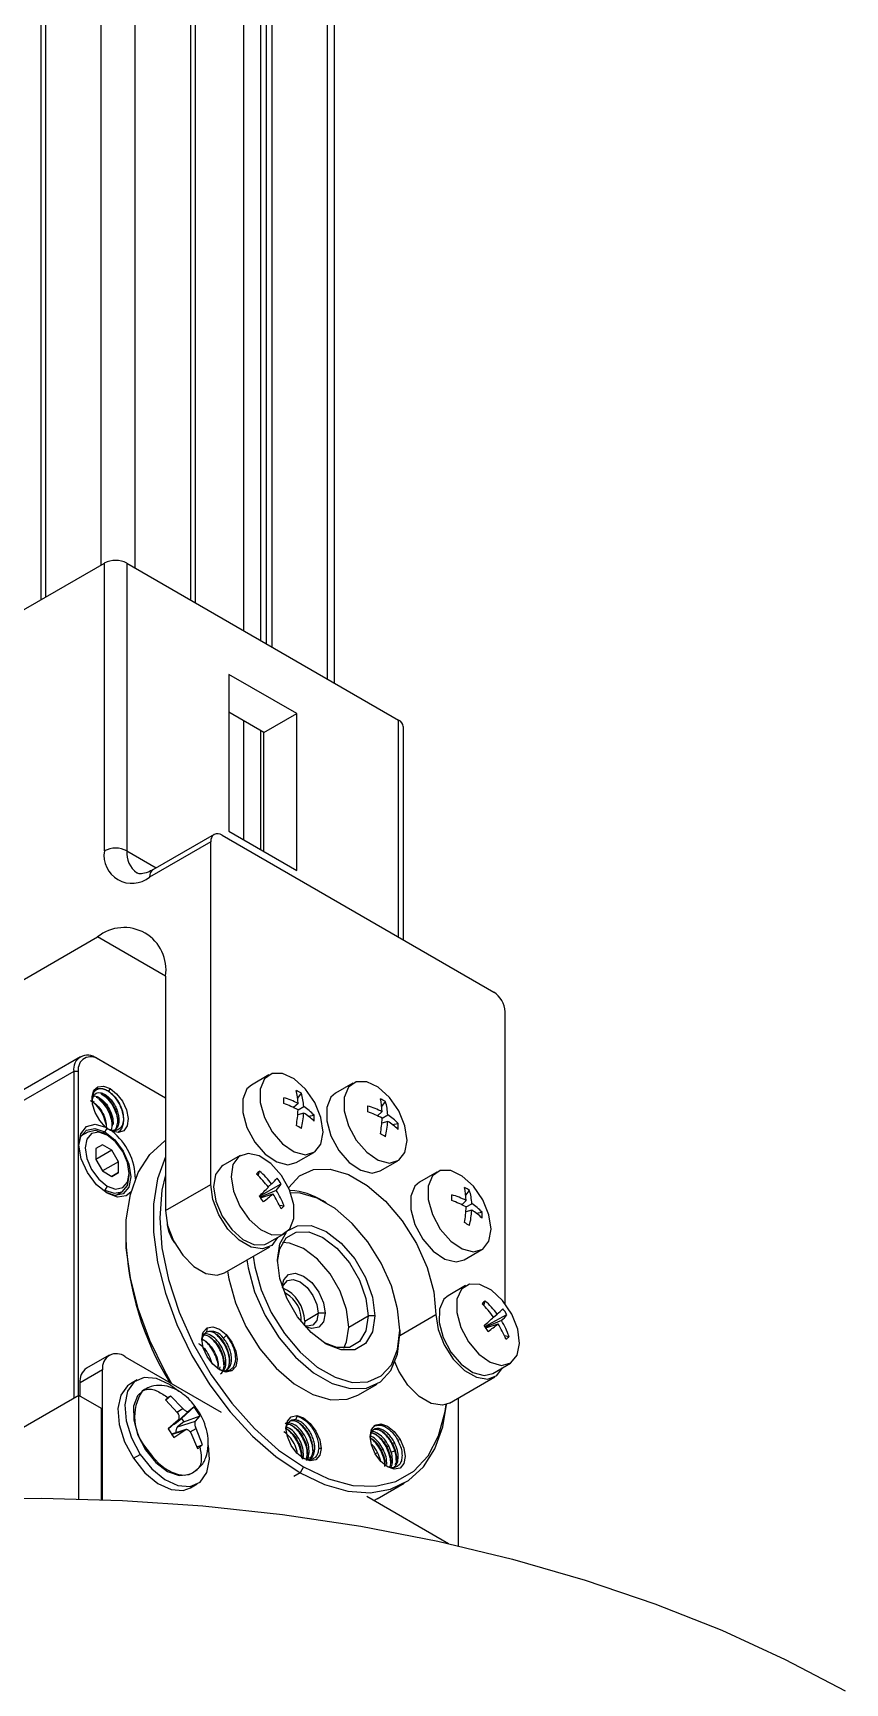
# Model space of a CAD drawing. Header units: millimetres. Extents: x 1258 to 2922, y -135 to 1239.
# Drawn here: x 1776.5 to 1801.8, y 759.9 to 811.4 of the extents above; entities that cross this region are included whole.
import ezdxf

# ---------------------------------------------------------------- set-up
doc = ezdxf.new("R2010")
doc.units = ezdxf.units.MM
doc.header["$LTSCALE"] = 6

msp = doc.modelspace()

# ---------------------------------------------------------------- linework, layer by layer
at = {"color": 8, "linetype": 'Continuous', "lineweight": 25}
for p, q in [((1778.583, 854.723), (1778.583, 794.747)), ((1779.643, 854.886), (1779.643, 794.666)), ((1785.654, 851.416), (1785.654, 791.196)), ((1787.881, 783.132), (1787.881, 789.91)), ((1779.396, 785.827), (1780.31, 785.299)), ((1780.598, 781.915), (1778.477, 783.14)), ((1778.706, 777.057), (1778.651, 777.025)), ((1778.706, 775.24), (1778.661, 775.214)), ((1784.381, 772.005), (1784.338, 771.981)), ((1787.916, 770.699), (1789.048, 771.352)), ((1779.943, 769.01), (1779.872, 768.961)), ((1780.685, 767.776), (1780.996, 768.058)), ((1780.955, 768.31), (1781.145, 768.425)), ((1780.791, 767.614), (1781.201, 767.747)), ((1781.369, 767.688), (1781.555, 767.8)), ((1784.805, 766.412), (1784.611, 766.3))]:
    msp.add_line(p, q, dxfattribs=at)
at = {"color": 7, "linetype": 'Continuous', "lineweight": 25}
for p, q in [((1776.85, 853.722), (1776.85, 793.747)), ((1781.376, 853.886), (1781.376, 793.666)), ((1781.521, 853.802), (1781.521, 793.582)), ((1776.705, 853.185), (1776.705, 793.664)), ((1783.037, 852.926), (1783.037, 792.706)), ((1783.568, 852.62), (1783.568, 792.4)), ((1783.745, 852.518), (1783.745, 792.298)), ((1783.921, 852.416), (1783.921, 792.196)), ((1785.873, 791.069), (1785.873, 851.289)), ((1775.2, 792.795), (1778.689, 794.809)), ((1778.689, 785.827), (1778.689, 794.809)), ((1779.396, 794.809), (1779.396, 785.827)), ((1779.396, 794.809), (1787.881, 789.91)), ((1782.578, 791.339), (1782.578, 786.439)), ((1784.699, 790.114), (1782.578, 791.339)), ((1783.674, 789.522), (1782.578, 790.155)), ((1783.037, 789.89), (1783.037, 786.174)), ((1783.674, 789.522), (1784.699, 790.114)), ((1784.699, 785.215), (1784.699, 790.114)), ((1788.028, 783.048), (1788.028, 789.706)), ((1783.568, 789.583), (1783.568, 785.868)), ((1783.674, 785.807), (1783.674, 789.522)), ((1782.012, 786.112), (1780.103, 785.01)), ((1782.116, 786.341), (1780.207, 785.239)), ((1782.012, 775.414), (1782.012, 786.112)), ((1782.366, 786.316), (1790.851, 781.418)), ((1782.578, 786.439), (1784.699, 785.215)), ((1763.345, 774.404), (1778.477, 783.14)), ((1780.598, 781.915), (1780.598, 774.597)), ((1791.205, 771.7), (1791.205, 780.806)), ((1777.941, 779.403), (1761.466, 769.892)), ((1778.512, 779.313), (1778.441, 779.354)), ((1780.598, 778.109), (1778.441, 779.354)), ((1777.734, 778.945), (1761.259, 769.434)), ((1777.734, 778.945), (1777.734, 768.738)), ((1777.876, 778.945), (1777.734, 778.945)), ((1777.876, 778.945), (1777.876, 768.82)), ((1780.598, 778.109), (1778.512, 779.313)), ((1783.829, 778.834), (1783.283, 778.519)), ((1778.866, 778.415), (1778.814, 778.326)), ((1786.454, 778.574), (1785.908, 778.26)), ((1778.374, 778.008), (1778.339, 777.988)), ((1778.342, 778.164), (1778.349, 778.276)), ((1778.551, 778.11), (1778.515, 778.09)), ((1784.74, 777.946), (1784.6, 777.813)), ((1784.728, 778.111), (1784.844, 778.261)), ((1784.74, 777.744), (1784.915, 777.845)), ((1787.353, 777.852), (1787.469, 778.001)), ((1784.915, 777.642), (1784.73, 777.588)), ((1785.052, 777.549), (1785.24, 777.576)), ((1787.365, 777.687), (1787.225, 777.554)), ((1787.54, 777.382), (1787.355, 777.328)), ((1787.365, 777.484), (1787.54, 777.585)), ((1787.677, 777.29), (1787.865, 777.316)), ((1778.169, 777.049), (1777.965, 776.931)), ((1778.772, 777.171), (1778.706, 777.057)), ((1778.777, 776.955), (1778.706, 776.996)), ((1778.772, 777.171), (1778.73, 777.205)), ((1778.928, 777.102), (1778.77, 777.163)), ((1778.932, 777.074), (1778.859, 777.112)), ((1778.631, 776.652), (1778.424, 776.532)), ((1778.424, 776.532), (1778.424, 776.194)), ((1778.924, 776.483), (1778.424, 776.194)), ((1778.924, 776.483), (1778.631, 776.652)), ((1779.131, 776.124), (1778.924, 776.483)), ((1782.936, 776.318), (1782.391, 776.004)), ((1784.683, 776.095), (1785.229, 776.409)), ((1778.424, 776.194), (1778.631, 775.835)), ((1779.131, 776.124), (1778.631, 775.835)), ((1778.631, 775.835), (1778.924, 775.666)), ((1778.924, 775.666), (1779.131, 775.786)), ((1779.131, 775.786), (1778.924, 775.666)), ((1779.131, 775.786), (1779.131, 776.124)), ((1779.467, 775.679), (1779.467, 775.761)), ((1783.497, 775.685), (1783.535, 775.833)), ((1787.308, 775.835), (1787.854, 776.15)), ((1789.079, 775.803), (1788.533, 775.489)), ((1778.777, 775.363), (1778.706, 775.24)), ((1780.598, 774.597), (1782.012, 775.414)), ((1783.533, 775.045), (1784.215, 775.434)), ((1784.057, 775.23), (1783.553, 775.018)), ((1783.804, 775.337), (1783.915, 775.431)), ((1789.978, 775.081), (1790.094, 775.23)), ((1778.777, 775.138), (1778.777, 775.138)), ((1779.04, 775.069), (1779.244, 775.187)), ((1783.566, 774.999), (1783.954, 775.126)), ((1784.155, 774.77), (1784.303, 774.746)), ((1785.619, 774.842), (1785.513, 774.904)), ((1789.99, 774.916), (1789.85, 774.783)), ((1789.99, 774.713), (1790.165, 774.814)), ((1790.165, 774.611), (1789.98, 774.557)), ((1790.302, 774.519), (1790.49, 774.545)), ((1779.361, 773.883), (1779.361, 773.76)), ((1783.79, 773.579), (1784.336, 773.894)), ((1782.439, 772.654), (1783.853, 773.47)), ((1789.933, 773.064), (1790.479, 773.379)), ((1789.972, 772.257), (1789.426, 771.942)), ((1784.381, 772.005), (1784.315, 772.038)), ((1790.545, 771.632), (1790.583, 771.779)), ((1784.947, 771.148), (1784.932, 771.01)), ((1784.947, 771.148), (1785.371, 771.393)), ((1785.583, 771.393), (1785.371, 771.393)), ((1786.326, 770.964), (1786.927, 771.311)), ((1787.139, 771.311), (1786.927, 771.311)), ((1790.575, 770.979), (1791.263, 771.35)), ((1791.094, 771.163), (1790.591, 770.956)), ((1790.844, 771.275), (1790.956, 771.368)), ((1781.899, 770.936), (1781.878, 770.809)), ((1782.41, 770.615), (1782.494, 770.699)), ((1787.917, 770.862), (1787.917, 770.74)), ((1790.602, 770.939), (1790.985, 771.066)), ((1791.183, 770.697), (1791.33, 770.67)), ((1778.843, 770.084), (1778.136, 769.676)), ((1778.636, 769.626), (1777.929, 769.218)), ((1778.636, 765.577), (1778.636, 769.626)), ((1779.343, 770.035), (1782.338, 768.306)), ((1782.283, 769.626), (1782.307, 769.726)), ((1782.44, 769.595), (1782.499, 769.608)), ((1782.674, 769.594), (1782.609, 769.618)), ((1790.826, 769.517), (1791.372, 769.832)), ((1777.929, 768.81), (1777.929, 769.218)), ((1779.714, 769.311), (1779.501, 769.189)), ((1786.611, 768.836), (1787.212, 769.183)), ((1789.474, 768.592), (1790.889, 769.409)), ((1777.893, 768.83), (1774.125, 766.655)), ((1777.893, 765.6), (1777.893, 768.83)), ((1778.6, 768.422), (1777.893, 768.83)), ((1779.943, 769.01), (1779.901, 768.986)), ((1780.604, 768.692), (1780.978, 768.286)), ((1780.609, 768.687), (1780.751, 768.815)), ((1781.145, 768.425), (1780.751, 768.815)), ((1789.755, 764.134), (1789.755, 768.754)), ((1778.6, 765.579), (1778.6, 768.422)), ((1780.996, 768.058), (1780.678, 767.787)), ((1780.685, 767.776), (1781.006, 768.067)), ((1780.905, 767.949), (1781.332, 768.338)), ((1780.905, 767.949), (1781.101, 768.113)), ((1780.974, 767.844), (1781.537, 768.027)), ((1781.17, 768.007), (1780.974, 767.844)), ((1780.978, 768.286), (1781.007, 768.238)), ((1781.019, 768.088), (1780.996, 768.058)), ((1781.101, 768.113), (1781.497, 768.469)), ((1781.101, 768.113), (1781.17, 768.007)), ((1781.183, 768.384), (1781.145, 768.425)), ((1781.17, 768.007), (1781.677, 768.195)), ((1781.332, 768.338), (1781.306, 768.327)), ((1781.497, 768.469), (1781.332, 768.338)), ((1781.677, 768.195), (1781.497, 768.469)), ((1781.52, 768.001), (1781.537, 768.027)), ((1781.537, 768.027), (1781.677, 768.195)), ((1784.67, 768.066), (1784.708, 768.178)), ((1780.678, 767.787), (1780.858, 767.513)), ((1781.231, 767.762), (1780.788, 767.62)), ((1780.858, 767.513), (1781.201, 767.747)), ((1781.201, 767.747), (1781.233, 767.762)), ((1781.357, 767.705), (1781.388, 767.661)), ((1781.388, 767.661), (1781.604, 767.168)), ((1781.555, 767.8), (1781.532, 767.851)), ((1781.752, 767.291), (1781.555, 767.8)), ((1787.03, 767.669), (1787.035, 767.764)), ((1779.599, 766.866), (1779.811, 766.988)), ((1779.979, 767.128), (1780.02, 767.152)), ((1781.578, 767.227), (1781.752, 767.291)), ((1785.03, 767.011), (1784.983, 766.815)), ((1785.03, 767.011), (1785.087, 767.044)), ((1785.054, 766.88), (1785.087, 767.044)), ((1785.207, 767.113), (1785.174, 766.949)), ((1785.207, 767.113), (1785.263, 767.146)), ((1785.459, 767.177), (1785.384, 767.177)), ((1787.162, 767.018), (1787.218, 767.05)), ((1787.338, 767.12), (1787.395, 767.153)), ((1787.515, 767.222), (1787.572, 767.255)), ((1787.652, 767.056), (1787.572, 767.255)), ((1787.766, 767.091), (1787.652, 767.056)), ((1787.692, 767.324), (1787.749, 767.357)), ((1787.692, 767.324), (1787.772, 767.125)), ((1787.772, 767.125), (1787.765, 767.091)), ((1787.924, 767.458), (1787.859, 767.42)), ((1781.442, 766.412), (1781.573, 766.515)), ((1784.911, 766.596), (1784.805, 766.412)), ((1784.853, 766.909), (1784.91, 766.942)), ((1784.885, 766.839), (1784.91, 766.942)), ((1785, 766.802), (1785.054, 766.88)), ((1785.171, 766.86), (1785.054, 766.88)), ((1785.117, 766.833), (1785.125, 766.838)), ((1785.174, 766.949), (1785.118, 766.869)), ((1781.376, 765.941), (1781.588, 766.064)), ((1781.401, 766.388), (1781.442, 766.412)), ((1787.206, 765.6), (1788.055, 766.09)), ((1786.883, 765.682), (1789.443, 764.204)), ((1787.206, 765.6), (1787.113, 765.549))]:
    msp.add_line(p, q, dxfattribs=at)
at = {"color": 7, "linetype": 'Continuous', "lineweight": 25, "flags": 128}
for points in [[(1785.519, 777.05), (1785.452, 777.502), (1785.26, 777.97), (1784.97, 778.39), (1784.62, 778.707), (1784.258, 778.878), (1783.932, 778.878), (1783.687, 778.709), (1783.556, 778.394), (1783.556, 777.973), (1783.687, 777.506), (1783.932, 777.054), (1784.258, 776.679), (1784.62, 776.431), (1784.97, 776.344), (1785.26, 776.429), (1785.452, 776.676), (1785.519, 777.05)], [(1778.73, 777.205), (1778.544, 777.409), (1778.4, 777.659), (1778.316, 777.922), (1778.304, 778.164), (1778.365, 778.354), (1778.49, 778.467), (1778.665, 778.488), (1778.866, 778.415)], [(1778.866, 778.415), (1779.074, 778.248), (1779.254, 778.013), (1779.378, 777.742), (1779.43, 777.474), (1779.403, 777.247), (1779.299, 777.092), (1779.135, 777.032), (1778.932, 777.074)], [(1783.283, 778.519), (1783.142, 778.395), (1783.01, 778.079), (1783.01, 777.659), (1783.142, 777.191), (1783.387, 776.739), (1783.712, 776.364), (1784.075, 776.116), (1784.425, 776.029), (1784.683, 776.095)], [(1788.144, 776.791), (1788.077, 777.242), (1787.885, 777.71), (1787.595, 778.131), (1787.245, 778.448), (1786.883, 778.618), (1786.557, 778.619), (1786.312, 778.45), (1786.181, 778.134), (1786.181, 777.714), (1786.312, 777.246), (1786.557, 776.794), (1786.883, 776.419), (1787.245, 776.171), (1787.595, 776.084), (1787.885, 776.17), (1788.077, 776.416), (1788.144, 776.791)], [(1785.908, 778.26), (1785.767, 778.135), (1785.635, 777.819), (1785.635, 777.399), (1785.767, 776.931), (1786.012, 776.479), (1786.337, 776.104), (1786.7, 775.856), (1787.05, 775.769), (1787.308, 775.835)], [(1778.777, 775.138), (1778.444, 775.406), (1778.161, 775.784), (1777.967, 776.217), (1777.894, 776.642), (1777.95, 776.996), (1778.128, 777.226), (1778.401, 777.3), (1778.73, 777.205)], [(1777.894, 776.627), (1777.955, 776.911), (1778.131, 777.114), (1778.395, 777.165), (1778.706, 777.057)], [(1778.777, 776.955), (1778.513, 777.047), (1778.29, 777.003), (1778.14, 776.831), (1778.088, 776.557), (1778.14, 776.222), (1778.29, 775.877), (1778.513, 775.576), (1778.777, 775.363)], [(1778.706, 776.996), (1778.416, 777.097), (1778.169, 777.049)], [(1778.706, 777.057), (1779.018, 776.806), (1779.281, 776.45), (1779.458, 776.044), (1779.52, 775.649), (1779.458, 775.325), (1779.281, 775.122), (1779.018, 775.071), (1778.741, 775.16)], [(1778.777, 775.363), (1779.041, 775.271), (1779.265, 775.315), (1779.414, 775.487), (1779.467, 775.761), (1779.414, 776.096), (1779.265, 776.44), (1779.041, 776.742), (1778.777, 776.955)], [(1780.801, 769.193), (1780.575, 769.587), (1780.109, 770.548), (1779.748, 771.527), (1779.501, 772.499), (1779.376, 773.436), (1779.376, 774.312), (1779.501, 775.105), (1779.748, 775.791), (1780.109, 776.354), (1780.575, 776.776), (1780.598, 776.792)], [(1780.598, 776.285), (1780.596, 776.281), (1780.35, 775.594), (1780.225, 774.802), (1780.225, 773.925), (1780.35, 772.989), (1780.596, 772.017), (1780.957, 771.038), (1781.424, 770.077), (1781.982, 769.161), (1782.618, 768.314), (1783.313, 767.561), (1784.049, 766.921), (1784.805, 766.412)], [(1784.218, 775.695), (1783.889, 776.065), (1783.526, 776.305), (1783.178, 776.384), (1782.892, 776.29), (1782.706, 776.036), (1782.646, 775.656), (1782.72, 775.202), (1782.917, 774.736), (1783.211, 774.319), (1783.563, 774.008), (1783.924, 773.846), (1784.247, 773.854), (1784.487, 774.031), (1784.612, 774.353), (1784.605, 774.777), (1784.468, 775.245), (1784.218, 775.695)], [(1782.391, 776.004), (1782.347, 775.975), (1782.161, 775.721), (1782.101, 775.341), (1782.174, 774.888), (1782.371, 774.421), (1782.666, 774.004), (1783.017, 773.693), (1783.379, 773.531), (1783.702, 773.539), (1783.79, 773.579)], [(1784.438, 775.3), (1784.448, 775.316), (1784.782, 775.683), (1785.223, 775.879), (1785.743, 775.894), (1786.314, 775.727), (1786.902, 775.387), (1787.473, 774.895), (1787.994, 774.279), (1788.434, 773.574), (1788.768, 772.823), (1788.977, 772.067), (1789.048, 771.352)], [(1790.769, 774.02), (1790.702, 774.471), (1790.51, 774.939), (1790.22, 775.36), (1789.87, 775.677), (1789.508, 775.847), (1789.182, 775.848), (1788.937, 775.679), (1788.806, 775.363), (1788.806, 774.943), (1788.937, 774.475), (1789.182, 774.023), (1789.508, 773.648), (1789.87, 773.4), (1790.22, 773.313), (1790.51, 773.399), (1790.702, 773.645), (1790.769, 774.02)], [(1778.706, 775.24), (1778.997, 775.139), (1779.244, 775.187), (1779.409, 775.377), (1779.467, 775.679)], [(1780.598, 775.711), (1780.489, 775.234), (1780.421, 774.373), (1780.489, 773.433), (1780.692, 772.443), (1781.023, 771.433), (1781.472, 770.433), (1782.025, 769.475), (1782.666, 768.586), (1783.376, 767.795), (1784.132, 767.124), (1784.911, 766.596)], [(1784.095, 773.759), (1783.917, 773.514), (1783.63, 773.401), (1783.278, 773.457), (1782.903, 773.673), (1782.551, 774.024), (1782.264, 774.468), (1782.077, 774.95), (1782.012, 775.414)], [(1788.533, 775.489), (1788.392, 775.364), (1788.26, 775.048), (1788.26, 774.628), (1788.392, 774.16), (1788.637, 773.708), (1788.962, 773.333), (1789.325, 773.085), (1789.675, 772.998), (1789.933, 773.064)], [(1779.52, 775.177), (1779.374, 775.062), (1779.097, 775.023), (1778.777, 775.138)], [(1787.917, 770.862), (1787.85, 771.536), (1787.653, 772.247), (1787.339, 772.956), (1786.924, 773.619), (1786.433, 774.2), (1785.895, 774.663), (1785.341, 774.983), (1784.804, 775.141), (1784.504, 775.153)], [(1780.598, 774.597), (1780.663, 774.134), (1780.85, 773.651), (1781.137, 773.208), (1781.489, 772.857), (1781.864, 772.64), (1782.215, 772.585), (1782.439, 772.654)], [(1784.098, 773.066), (1784.173, 773.566), (1784.381, 773.924)], [(1784.099, 773.008), (1784.167, 773.409), (1784.368, 773.748), (1784.681, 773.929), (1785.075, 773.933), (1785.512, 773.761), (1785.949, 773.428), (1786.344, 772.969), (1786.656, 772.427), (1786.857, 771.856), (1786.927, 771.311)], [(1784.453, 773.989), (1784.725, 774.125), (1785.149, 774.13), (1785.618, 773.944), (1786.088, 773.587), (1786.512, 773.093), (1786.848, 772.511), (1787.064, 771.897), (1787.139, 771.311)], [(1783.338, 773.173), (1783.387, 772.842), (1783.584, 772.13), (1783.898, 771.422), (1784.313, 770.758), (1784.804, 770.178), (1785.341, 769.714), (1785.895, 769.395), (1786.433, 769.237), (1786.924, 769.251), (1787.339, 769.436), (1787.653, 769.781), (1787.85, 770.266), (1787.917, 770.862)], [(1786.326, 770.964), (1786.256, 771.509), (1786.055, 772.08), (1785.743, 772.622), (1785.348, 773.082), (1784.911, 773.414), (1784.474, 773.586), (1784.258, 773.606)], [(1782.538, 772.711), (1782.577, 772.464), (1782.783, 771.719), (1783.112, 770.979), (1783.546, 770.284), (1784.059, 769.677), (1784.622, 769.192), (1785.201, 768.857), (1785.764, 768.693), (1786.277, 768.707), (1786.611, 768.836)], [(1783.139, 773.058), (1783.178, 772.811), (1783.384, 772.066), (1783.713, 771.325), (1784.147, 770.631), (1784.66, 770.024), (1785.223, 769.539), (1785.802, 769.204), (1786.365, 769.04), (1786.878, 769.054), (1787.312, 769.248), (1787.641, 769.609), (1787.847, 770.116), (1787.917, 770.74)], [(1787.139, 771.311), (1787.064, 770.812), (1786.848, 770.447), (1786.512, 770.253), (1786.088, 770.248), (1785.618, 770.433), (1785.149, 770.79), (1784.725, 771.284), (1784.388, 771.867), (1784.173, 772.481), (1784.098, 773.066)], [(1784.242, 772.237), (1784.291, 772.436), (1784.436, 772.603), (1784.654, 772.646), (1784.911, 772.556), (1785.168, 772.349), (1785.386, 772.055), (1785.532, 771.719), (1785.583, 771.393)], [(1784.254, 772.184), (1784.283, 772.271), (1784.405, 772.412), (1784.589, 772.448), (1784.805, 772.373), (1785.022, 772.198), (1785.205, 771.95), (1785.328, 771.668), (1785.371, 771.393)], [(1790.06, 770.498), (1790.383, 770.118), (1790.744, 769.862), (1791.096, 769.767), (1791.39, 769.843), (1791.588, 770.082), (1791.661, 770.451), (1791.601, 770.9), (1791.416, 771.369), (1791.129, 771.794), (1790.781, 772.117), (1790.419, 772.296), (1790.09, 772.305), (1789.84, 772.144), (1789.702, 771.835), (1789.695, 771.419), (1789.82, 770.952), (1790.06, 770.498)], [(1789.426, 771.942), (1789.295, 771.83), (1789.157, 771.52), (1789.15, 771.104), (1789.275, 770.638), (1789.515, 770.183)], [(1785.371, 771.393), (1785.328, 771.168), (1785.205, 771.027), (1785.022, 770.991), (1784.932, 771.01)], [(1785.583, 771.393), (1785.532, 771.126), (1785.386, 770.958), (1785.168, 770.916), (1784.972, 770.973)], [(1786.927, 771.311), (1786.857, 770.847), (1786.656, 770.507), (1786.344, 770.327), (1785.949, 770.322), (1785.564, 770.466)], [(1789.048, 771.352), (1789.113, 770.889), (1789.3, 770.406), (1789.587, 769.962), (1789.939, 769.611), (1790.313, 769.395), (1790.665, 769.34), (1790.952, 769.452), (1791.129, 769.692)], [(1782.674, 769.594), (1782.496, 769.559), (1782.286, 769.632), (1782.077, 769.801), (1781.899, 770.041), (1781.78, 770.315), (1781.738, 770.581), (1781.78, 770.799), (1781.899, 770.936)], [(1781.899, 770.936), (1782.077, 770.97), (1782.286, 770.898), (1782.496, 770.728), (1782.674, 770.489), (1782.793, 770.215), (1782.834, 769.948), (1782.793, 769.73), (1782.674, 769.594)], [(1786.166, 770.302), (1786.256, 770.5), (1786.326, 770.964)], [(1789.515, 770.183), (1789.837, 769.803), (1790.199, 769.547), (1790.551, 769.452), (1790.826, 769.517)], [(1789.474, 768.592), (1789.251, 768.523), (1788.899, 768.579), (1788.525, 768.795), (1788.173, 769.146), (1787.886, 769.59), (1787.761, 769.876)], [(1779.501, 769.189), (1779.413, 769.127), (1779.204, 768.835), (1779.115, 768.418), (1779.156, 767.918), (1779.323, 767.383), (1779.599, 766.866)], [(1781.017, 768.948), (1780.728, 769.171), (1780.315, 769.362), (1779.935, 769.389), (1779.625, 769.25), (1779.416, 768.957), (1779.327, 768.54), (1779.368, 768.04), (1779.535, 767.505), (1779.811, 766.988)], [(1779.901, 768.986), (1779.726, 768.821), (1779.604, 768.49), (1779.609, 768.062), (1779.739, 767.589), (1779.979, 767.128)], [(1784.805, 766.412), (1785.562, 766.048), (1786.298, 765.838), (1786.993, 765.789), (1787.628, 765.901), (1788.187, 766.173), (1788.653, 766.595), (1789.014, 767.158), (1789.261, 767.844), (1789.378, 768.549)], [(1784.911, 766.596), (1785.691, 766.224), (1786.447, 766.022), (1787.156, 765.994), (1787.798, 766.143), (1788.351, 766.462), (1788.8, 766.943), (1789.131, 767.571), (1789.333, 768.328), (1789.364, 768.545)], [(1784.363, 767.81), (1784.405, 768.028), (1784.524, 768.165), (1784.702, 768.2), (1784.911, 768.127), (1785.121, 767.957), (1785.299, 767.718), (1785.418, 767.444), (1785.459, 767.177)], [(1780.85, 767.926), (1780.874, 767.932), (1780.905, 767.949)], [(1785.459, 767.177), (1785.418, 766.959), (1785.299, 766.823), (1785.121, 766.788), (1784.911, 766.861), (1784.702, 767.03), (1784.524, 767.27), (1784.405, 767.544), (1784.363, 767.81)], [(1787.149, 767.01), (1787.03, 767.284), (1786.988, 767.55), (1787.03, 767.768), (1787.149, 767.905), (1787.327, 767.94), (1787.536, 767.867), (1787.746, 767.698), (1787.924, 767.458)], [(1779.811, 766.988), (1780.169, 766.54), (1780.574, 766.203), (1780.987, 766.012), (1781.367, 765.985), (1781.677, 766.125), (1781.886, 766.418), (1781.975, 766.834), (1781.947, 767.261)], [(1779.979, 767.128), (1780.3, 766.734), (1780.663, 766.455), (1781.025, 766.325), (1781.342, 766.359), (1781.401, 766.388)], [(1787.924, 767.458), (1788.043, 767.184), (1788.084, 766.918), (1788.043, 766.7), (1787.924, 766.563), (1787.746, 766.528), (1787.536, 766.601), (1787.327, 766.77), (1787.149, 767.01)], [(1779.599, 766.866), (1779.957, 766.417), (1780.362, 766.081), (1780.775, 765.89), (1781.155, 765.863), (1781.376, 765.941)], [(1749.596, 758.924), (1751.385, 759.957), (1753.295, 760.916), (1755.314, 761.796), (1757.435, 762.594), (1759.646, 763.304), (1761.937, 763.925), (1764.297, 764.452), (1766.715, 764.884), (1769.179, 765.218), (1771.677, 765.452), (1774.197, 765.586), (1776.727, 765.619), (1779.255, 765.551), (1781.769, 765.382), (1784.256, 765.112), (1786.705, 764.744), (1789.104, 764.279), (1791.441, 763.718), (1793.706, 763.066), (1795.886, 762.325), (1797.973, 761.498), (1799.955, 760.59), (1801.823, 759.604)]]:
    msp.add_lwpolyline(points, dxfattribs=at)
at = {"color": 8, "linetype": 'Continuous', "lineweight": 25, "flags": 128}
msp.add_lwpolyline([(1780.02, 767.152), (1780.193, 766.919), (1780.385, 766.716), (1780.589, 766.552), (1780.797, 766.432), (1781.001, 766.361), (1781.193, 766.343), (1781.366, 766.376), (1781.448, 766.415)], dxfattribs=at)
at = {"color": 7, "linetype": 'Continuous', "lineweight": 25}
for centre, radius, start, end in [((1779.042, 794.126), 0.769, 62.6097, 117.3903), ((1787.777, 789.681), 0.251, 5.6948, 65.6253), ((1782.228, 786.147), 0.218, 50.7967, 189.214), ((1779.551, 785.687), 0.873, 170.786, 309.2033), ((1779.042, 785.144), 0.769, 62.6097, 117.3903), ((1779.305, 782.125), 1.31, 350.786, 129.2033), ((1790.437, 780.771), 0.768, 2.6055, 57.3945), ((1778.165, 779.015), 0.437, 50.7967, 189.214), ((1778.264, 779.008), 0.393, 50.7967, 189.214), ((1784.003, 776.986), 1.527, 56.5731, 63.4323), ((1782.709, 777.884), 2.031, 1.7615, 13.3257), ((1778.709, 777.985), 0.409, 153.9443, 174.7464), ((1783.592, 775.696), 2.526, 62.9763, 73.9488), ((1767.512, 778.032), 16.779, 359.688, 0.312), ((1783.112, 774.647), 3.499, 62.2668, 70.3097), ((1783.232, 777.771), 1.685, 2.5088, 16.8908), ((1784.01, 776.424), 1.685, 43.111, 57.4939), ((1786.217, 775.436), 2.526, 62.9763, 73.9488), ((1770.137, 777.773), 16.779, 359.688, 0.312), ((1786.628, 776.726), 1.527, 56.5731, 63.4323), ((1785.334, 777.624), 2.031, 1.7615, 13.3257), ((1785.857, 777.511), 1.685, 2.5088, 16.8908), ((1781.244, 777.882), 3.499, 349.6924, 357.7358), ((1782.392, 777.773), 2.526, 346.0537, 357.0265), ((1783.846, 775.915), 2.031, 46.6767, 58.2414), ((1783.715, 777.484), 1.527, 356.5707, 3.4293), ((1785.737, 774.387), 3.499, 62.2668, 70.3097), ((1783.869, 777.622), 3.499, 349.6924, 357.7358), ((1785.017, 777.514), 2.526, 346.0537, 357.0265), ((1786.635, 776.165), 1.685, 43.111, 57.4939), ((1786.471, 775.655), 2.031, 46.6767, 58.2414), ((1786.34, 777.224), 1.527, 356.5707, 3.4293), ((1777.733, 775.566), 1.927, 0.8215, 51.5197), ((1776.37, 762.668), 16.791, 59.691, 60.3144), ((1778.995, 762.409), 16.791, 59.691, 60.3144), ((1784.722, 774.568), 1.735, 133.1527, 137.5233), ((1781.065, 773.233), 3.455, 37.3154, 46.5188), ((1781.685, 773.702), 2.822, 37.7854, 49.0442), ((1770.365, 788.819), 19.049, 313.7151, 314.904), ((1780.419, 778.87), 4.904, 315.4785, 318.4236), ((1783.185, 776.069), 1.21, 316.1236, 328.3629), ((1781.815, 773.789), 2.665, 21.0236, 32.7197), ((1782.316, 774.229), 2.249, 32.395, 38.0504), ((1784.344, 773.014), 2.222, 58.2702, 85.8594), ((1789.253, 773.956), 1.527, 56.5731, 63.4323), ((1787.959, 774.853), 2.031, 1.7615, 13.3257), ((1788.482, 774.74), 1.685, 2.5088, 16.8908), ((1776.325, 769.828), 8.898, 34.5082, 35.9373), ((1781.027, 778.216), 4.257, 308.1596, 313.4398), ((1781.3, 773.388), 3.172, 23.4629, 33.2053), ((1783.541, 775.406), 1.008, 311.5759, 319.1001), ((1788.842, 772.665), 2.526, 62.9763, 73.9488), ((1772.762, 775.002), 16.779, 359.688, 0.312), ((1788.362, 771.616), 3.499, 62.2668, 70.3097), ((1786.494, 774.851), 3.499, 349.6924, 357.7358), ((1789.26, 773.394), 1.685, 43.111, 57.4939), ((1781.62, 759.638), 16.791, 59.691, 60.3144), ((1787.642, 774.743), 2.526, 346.0537, 357.0265), ((1789.096, 772.885), 2.031, 46.6767, 58.2414), ((1788.965, 774.453), 1.527, 356.5707, 3.4293), ((1788.556, 774.08), 9.201, 181.9903, 211.8093), ((1781.873, 774.315), 1.227, 186.9106, 216.2707), ((1783.793, 771.127), 1.154, 1.032, 66.061), ((1783.886, 771.193), 0.951, 356.5538, 58.6637), ((1791.568, 770.578), 1.553, 129.3596, 134.1963), ((1788.07, 769.249), 3.435, 36.0564, 45.3121), ((1788.691, 769.691), 2.818, 36.5245, 47.8116), ((1757.013, 809.358), 50.944, 311.174, 311.6156), ((1782.435, 780.888), 12.777, 311.8273, 312.9405), ((1790.196, 772.145), 1.331, 312.4047, 323.3127), ((1788.792, 769.754), 2.699, 19.8517, 31.4696), ((1789.325, 770.178), 2.265, 31.157, 36.792), ((1782.068, 770.541), 0.328, 125.2875, 180.4309), ((1782.016, 770.359), 0.47, 32.9882, 107.0583), ((1783.255, 765.959), 8.876, 33.2557, 34.6933), ((1787.826, 774.815), 4.903, 305.5598, 310.1209), ((1788.253, 769.362), 3.22, 22.285, 31.9497), ((1790.597, 771.393), 1.03, 308.1308, 315.425), ((1779.067, 769.696), 0.437, 50.7967, 189.214), ((1778.404, 769.279), 0.48, 124.0564, 187.2558), ((1781.129, 768.153), 1.494, 147.2681, 222.0993), ((1784.641, 767.79), 0.277, 84.0502, 184.7785), ((1781.127, 767.709), 0.204, 138.4883, 192.3876), ((1787.429, 767.484), 0.44, 155.1323, 177.4204)]:
    msp.add_arc(centre, radius, start, end, dxfattribs=at)
at = {"color": 8, "linetype": 'Continuous', "lineweight": 25}
for centre, radius, start, end in [((1780.149, 785.753), 0.756, 174.4142, 233.9061), ((1780.348, 785.037), 0.246, 125.0133, 186.2988)]:
    msp.add_arc(centre, radius, start, end, dxfattribs=at)
at = {"color": 7, "linetype": 'Continuous', "lineweight": 25}
for points, knots in [([(1780.207, 785.239), (1780.157, 785.213), (1780.014, 785.137), (1779.824, 785.106), (1779.742, 785.114), (1779.712, 785.141), (1779.706, 785.147)], [0, 0, 0, 0, 0.186664, 0.54144, 0.904826, 1, 1, 1, 1]), ([(1778.349, 778.276), (1778.368, 778.307), (1778.406, 778.368), (1778.495, 778.413), (1778.602, 778.419), (1778.723, 778.383), (1778.847, 778.307), (1778.969, 778.195), (1779.08, 778.054), (1779.173, 777.893), (1779.241, 777.721), (1779.281, 777.547), (1779.289, 777.383), (1779.265, 777.238), (1779.211, 777.119), (1779.152, 777.069), (1779.123, 777.045)], [0, 0, 0, 0, 0.07149, 0.142946, 0.214432, 0.2859, 0.357384, 0.428855, 0.500335, 0.57181, 0.643285, 0.714765, 0.786236, 0.857719, 0.929188, 1, 1, 1, 1]), ([(1778.349, 778.276), (1778.374, 778.31), (1778.423, 778.378), (1778.537, 778.415), (1778.671, 778.404), (1778.766, 778.352), (1778.814, 778.326)], [0, 0, 0, 0, 0.252867, 0.503822, 0.752867, 1, 1, 1, 1]), ([(1778.814, 778.326), (1778.872, 778.281), (1778.988, 778.193), (1779.137, 777.987), (1779.243, 777.758), (1779.292, 777.529), (1779.281, 777.327), (1779.209, 777.178), (1779.089, 777.091), (1778.982, 777.098), (1778.928, 777.102)], [0, 0, 0, 0, 0.129368, 0.257488, 0.38436, 0.509984, 0.63436, 0.757488, 0.879368, 1, 1, 1, 1]), ([(1778.245, 778.035), (1778.261, 778.028), (1778.337, 777.995), (1778.474, 777.853), (1778.628, 777.629), (1778.724, 777.374), (1778.766, 777.193), (1778.754, 777.12), (1778.754, 777.119)], [0, 0, 0, 0, 0.061157, 0.294565, 0.528519, 0.76193, 0.995873, 1, 1, 1, 1]), ([(1778.339, 777.988), (1778.395, 777.943), (1778.508, 777.853), (1778.649, 777.637), (1778.741, 777.404), (1778.748, 777.262), (1778.751, 777.197)], [0, 0, 0, 0, 0.258514, 0.517028, 0.775542, 1, 1, 1, 1]), ([(1778.342, 778.164), (1778.358, 778.19), (1778.391, 778.243), (1778.467, 778.282), (1778.559, 778.286), (1778.662, 778.254), (1778.77, 778.188), (1778.874, 778.091), (1778.97, 777.968), (1779.049, 777.828), (1779.107, 777.678), (1779.141, 777.527), (1779.147, 777.384), (1779.126, 777.257), (1779.075, 777.157), (1779.026, 777.099), (1778.99, 777.085), (1778.985, 777.083)], [0, 0, 0, 0, 0.070663, 0.141327, 0.21199, 0.282654, 0.353317, 0.42398, 0.494644, 0.565307, 0.63597, 0.706634, 0.777297, 0.847961, 0.918624, 0.989287, 1, 1, 1, 1]), ([(1778.352, 778.172), (1778.363, 778.175), (1778.419, 778.188), (1778.492, 778.145), (1778.551, 778.11)], [0, 0, 0, 0, 0.1989166, 1, 1, 1, 1]), ([(1778.506, 778.096), (1778.494, 778.102), (1778.472, 778.115), (1778.449, 778.128), (1778.438, 778.134)], [0, 0, 0, 0, 0.499941, 1, 1, 1, 1]), ([(1778.523, 778.069), (1778.576, 778.02), (1778.689, 777.915), (1778.825, 777.683), (1778.916, 777.445), (1778.922, 777.306), (1778.924, 777.246)], [0, 0, 0, 0, 0.244753, 0.520981, 0.796979, 1, 1, 1, 1]), ([(1778.594, 778.24), (1778.634, 778.217), (1778.735, 778.159), (1778.89, 777.98), (1779.023, 777.74), (1779.101, 777.508), (1779.1, 777.38), (1779.1, 777.331)], [0, 0, 0, 0, 0.153261, 0.386983, 0.620391, 0.854161, 1, 1, 1, 1]), ([(1779.014, 777.118), (1779.019, 777.121), (1779.062, 777.152), (1779.101, 777.27), (1779.116, 777.456), (1779.072, 777.669), (1778.981, 777.879), (1778.853, 778.057), (1778.741, 778.169), (1778.681, 778.195), (1778.669, 778.201)], [0, 0, 0, 0, 0.020381, 0.177425, 0.334469, 0.491512, 0.648556, 0.8056, 0.962644, 1, 1, 1, 1]), ([(1778.859, 777.112), (1778.842, 777.122), (1778.811, 777.141), (1778.784, 777.161), (1778.772, 777.171)], [0, 0, 0, 0, 0.5592768, 1, 1, 1, 1]), ([(1782.245, 769.676), (1782.246, 769.703), (1782.249, 769.795), (1782.203, 769.973), (1782.112, 770.187), (1781.985, 770.378), (1781.853, 770.519), (1781.768, 770.568), (1781.735, 770.587)], [0, 0, 0, 0, 0.082311, 0.280019, 0.47783, 0.675563, 0.87335, 1, 1, 1, 1]), ([(1781.796, 770.713), (1781.805, 770.715), (1781.861, 770.727), (1781.996, 770.656), (1782.17, 770.505), (1782.319, 770.283), (1782.412, 770.033), (1782.443, 769.785), (1782.401, 769.661), (1782.38, 769.599)], [0, 0, 0, 0, 0.0292696, 0.191058, 0.3528464, 0.5146348, 0.6764232, 0.8382116, 1, 1, 1, 1]), ([(1782.442, 769.575), (1782.47, 769.596), (1782.526, 769.638), (1782.58, 769.741), (1782.607, 769.869), (1782.605, 770.015), (1782.574, 770.17), (1782.517, 770.327), (1782.437, 770.474), (1782.34, 770.605), (1782.232, 770.71), (1782.12, 770.784), (1782.013, 770.822), (1781.921, 770.827), (1781.876, 770.802), (1781.857, 770.792)], [0, 0, 0, 0, 0.078533, 0.157065, 0.235598, 0.314131, 0.392663, 0.471196, 0.549729, 0.628261, 0.706794, 0.785327, 0.863859, 0.942392, 1, 1, 1, 1]), ([(1782.423, 769.788), (1782.421, 769.836), (1782.416, 769.952), (1782.352, 770.152), (1782.247, 770.359), (1782.118, 770.535), (1782.023, 770.612), (1781.979, 770.647)], [0, 0, 0, 0, 0.156819, 0.375651, 0.594698, 0.813546, 1, 1, 1, 1]), ([(1782.6, 769.871), (1782.6, 769.907), (1782.6, 770.001), (1782.558, 770.17), (1782.481, 770.357), (1782.375, 770.532), (1782.25, 770.676), (1782.149, 770.767), (1782.095, 770.792), (1782.085, 770.796)], [0, 0, 0, 0, 0.106722, 0.277778, 0.448937, 0.619998, 0.791152, 0.962222, 1, 1, 1, 1]), ([(1782.494, 770.699), (1782.531, 770.652), (1782.604, 770.558), (1782.69, 770.395), (1782.75, 770.227), (1782.782, 770.062), (1782.783, 769.91), (1782.754, 769.781), (1782.697, 769.677), (1782.638, 769.638), (1782.609, 769.618)], [0, 0, 0, 0, 0.127841, 0.25487, 0.381087, 0.506493, 0.631087, 0.75487, 0.877841, 1, 1, 1, 1]), ([(1781.636, 770.445), (1781.637, 770.444), (1781.696, 770.421), (1781.817, 770.293), (1781.968, 770.081), (1782.021, 769.913), (1782.048, 769.829)], [0, 0, 0, 0, 0.008925, 0.339283, 0.669642, 1, 1, 1, 1]), ([(1781.799, 770.553), (1781.805, 770.55), (1781.868, 770.526), (1781.995, 770.396), (1782.14, 770.183), (1782.235, 769.944), (1782.242, 769.802), (1782.246, 769.739)], [0, 0, 0, 0, 0.027643, 0.282964, 0.538285, 0.793607, 1, 1, 1, 1]), ([(1782.609, 769.618), (1782.569, 769.604), (1782.489, 769.577), (1782.357, 769.597), (1782.272, 769.646), (1782.237, 769.666)], [0, 0, 0, 0, 0.374127, 0.745234, 1, 1, 1, 1]), ([(1779.872, 768.961), (1779.928, 768.988), (1780.03, 769.036), (1780.203, 769.022), (1780.421, 768.933), (1780.574, 768.829), (1780.681, 768.757)], [0, 0, 0, 0, 0.2330012, 0.4184346, 0.591328, 1, 1, 1, 1]), ([(1781.668, 768.274), (1781.574, 768.415), (1781.423, 768.64), (1781.122, 768.902), (1780.824, 769.076), (1780.49, 769.157), (1780.192, 769.133), (1780.014, 769.045), (1779.943, 769.01)], [0, 0, 0, 0, 0.225449, 0.362472, 0.544562, 0.721176, 0.888899, 1, 1, 1, 1]), ([(1780.681, 768.757), (1780.667, 768.745), (1780.642, 768.724), (1780.615, 768.702), (1780.604, 768.692)], [0, 0, 0, 0, 0.559869, 1, 1, 1, 1]), ([(1780.751, 768.815), (1780.738, 768.804), (1780.716, 768.786), (1780.692, 768.765), (1780.681, 768.757)], [0, 0, 0, 0, 0.560075, 1, 1, 1, 1]), ([(1781.019, 768.088), (1781.023, 768.099), (1781.031, 768.119), (1781.031, 768.157), (1781.024, 768.197), (1781.013, 768.224), (1781.007, 768.238)], [0, 0, 0, 0, 0.250273, 0.5, 0.749727, 1, 1, 1, 1]), ([(1781.183, 768.384), (1781.193, 768.375), (1781.215, 768.356), (1781.248, 768.337), (1781.279, 768.326), (1781.297, 768.327), (1781.306, 768.327)], [0, 0, 0, 0, 0.250273, 0.5, 0.749727, 1, 1, 1, 1]), ([(1781.52, 768.001), (1781.517, 767.991), (1781.512, 767.972), (1781.512, 767.934), (1781.518, 767.894), (1781.528, 767.865), (1781.532, 767.851)], [0, 0, 0, 0, 0.250273, 0.5, 0.749727, 1, 1, 1, 1]), ([(1781.573, 766.515), (1781.608, 766.541), (1781.745, 766.641), (1781.877, 766.894), (1781.954, 767.263), (1781.916, 767.656), (1781.811, 768.001), (1781.712, 768.191), (1781.668, 768.274)], [0, 0, 0, 0, 0.066816, 0.262568, 0.474859, 0.686686, 0.862049, 1, 1, 1, 1]), ([(1785.207, 767.113), (1785.206, 767.162), (1785.205, 767.258), (1785.168, 767.416), (1785.106, 767.571), (1785.023, 767.716), (1784.924, 767.842), (1784.815, 767.942), (1784.703, 768.011), (1784.597, 768.041), (1784.513, 768.041), (1784.474, 768.016), (1784.461, 768.007)], [0, 0, 0, 0, 0.104714, 0.209427, 0.314141, 0.418854, 0.523568, 0.628281, 0.732995, 0.837709, 0.942422, 1, 1, 1, 1]), ([(1785.202, 767.112), (1785.202, 767.136), (1785.203, 767.219), (1785.164, 767.375), (1785.09, 767.563), (1784.985, 767.739), (1784.861, 767.885), (1784.761, 767.976), (1784.707, 768.002), (1784.698, 768.006)], [0, 0, 0, 0, 0.075944, 0.253706, 0.431354, 0.609112, 0.786759, 0.964514, 1, 1, 1, 1]), ([(1784.708, 768.178), (1784.749, 768.167), (1784.83, 768.144), (1784.957, 768.061), (1785.078, 767.949), (1785.187, 767.81), (1785.277, 767.654), (1785.342, 767.49), (1785.382, 767.326), (1785.383, 767.227), (1785.384, 767.177)], [0, 0, 0, 0, 0.127841, 0.25487, 0.381087, 0.506493, 0.631087, 0.75487, 0.877841, 1, 1, 1, 1]), ([(1781.357, 767.705), (1781.347, 767.715), (1781.328, 767.735), (1781.296, 767.754), (1781.263, 767.765), (1781.243, 767.763), (1781.233, 767.762)], [0, 0, 0, 0, 0.250273, 0.5, 0.749727, 1, 1, 1, 1]), ([(1784.713, 767.025), (1784.712, 767.042), (1784.704, 767.139), (1784.62, 767.328), (1784.477, 767.552), (1784.359, 767.645), (1784.3, 767.692)], [0, 0, 0, 0, 0.069406, 0.379604, 0.689802, 1, 1, 1, 1]), ([(1785.087, 767.044), (1785.083, 767.122), (1785.076, 767.279), (1784.977, 767.533), (1784.83, 767.752), (1784.652, 767.912), (1784.482, 767.975), (1784.369, 767.98), (1784.338, 767.942), (1784.338, 767.942)], [0, 0, 0, 0, 0.166564, 0.333129, 0.499693, 0.666257, 0.832821, 0.999386, 1, 1, 1, 1]), ([(1784.354, 767.788), (1784.376, 767.781), (1784.455, 767.753), (1784.597, 767.614), (1784.743, 767.399), (1784.843, 767.144), (1784.85, 766.988), (1784.853, 766.909)], [0, 0, 0, 0, 0.087375, 0.315531, 0.543687, 0.771844, 1, 1, 1, 1]), ([(1784.852, 766.873), (1784.853, 766.878), (1784.861, 766.945), (1784.83, 767.099), (1784.759, 767.315), (1784.644, 767.518), (1784.506, 767.69), (1784.405, 767.762), (1784.357, 767.796)], [0, 0, 0, 0, 0.016661, 0.216003, 0.41518, 0.614504, 0.813703, 1, 1, 1, 1]), ([(1784.91, 766.942), (1784.906, 767.02), (1784.899, 767.177), (1784.8, 767.431), (1784.654, 767.648), (1784.502, 767.793), (1784.414, 767.822), (1784.384, 767.832)], [0, 0, 0, 0, 0.220118, 0.440237, 0.660355, 0.880473, 1, 1, 1, 1]), ([(1784.409, 767.931), (1784.415, 767.932), (1784.467, 767.942), (1784.599, 767.872), (1784.773, 767.722), (1784.92, 767.5), (1785.02, 767.247), (1785.027, 767.09), (1785.03, 767.011)], [0, 0, 0, 0, 0.0218748, 0.2174999, 0.4131249, 0.6087499, 0.804375, 1, 1, 1, 1]), ([(1785.025, 766.99), (1785.026, 767.014), (1785.031, 767.102), (1784.987, 767.277), (1784.899, 767.492), (1784.773, 767.685), (1784.641, 767.83), (1784.553, 767.883), (1784.518, 767.904)], [0, 0, 0, 0, 0.073358, 0.271115, 0.468656, 0.666409, 0.863958, 1, 1, 1, 1]), ([(1787.395, 767.153), (1787.35, 767.227), (1787.259, 767.377), (1787.107, 767.518), (1787.022, 767.547), (1786.994, 767.556)], [0, 0, 0, 0, 0.4, 0.8, 1, 1, 1, 1]), ([(1787.006, 767.496), (1787.011, 767.494), (1787.074, 767.469), (1787.203, 767.342), (1787.293, 767.194), (1787.338, 767.12)], [0, 0, 0, 0, 0.048224, 0.524112, 1, 1, 1, 1]), ([(1787.451, 766.608), (1787.451, 766.65), (1787.452, 766.758), (1787.397, 766.952), (1787.299, 767.163), (1787.167, 767.353), (1787.066, 767.443), (1787.015, 767.487)], [0, 0, 0, 0, 0.1371426, 0.3529607, 0.5685685, 0.7843732, 1, 1, 1, 1]), ([(1787.468, 767.843), (1787.462, 767.847), (1787.411, 767.884), (1787.316, 767.91), (1787.196, 767.913), (1787.096, 767.866), (1787.055, 767.798), (1787.035, 767.764)], [0, 0, 0, 0, 0.0306397, 0.272917, 0.5153501, 0.7575984, 1, 1, 1, 1]), ([(1787.035, 767.764), (1787.055, 767.794), (1787.095, 767.855), (1787.188, 767.901), (1787.296, 767.909), (1787.416, 767.876), (1787.54, 767.806), (1787.66, 767.702), (1787.771, 767.573), (1787.83, 767.471), (1787.859, 767.42)], [0, 0, 0, 0, 0.127841, 0.25487, 0.381087, 0.506493, 0.631087, 0.75487, 0.877841, 1, 1, 1, 1]), ([(1787.572, 767.255), (1787.526, 767.331), (1787.435, 767.483), (1787.258, 767.633), (1787.122, 767.703), (1787.065, 767.691), (1787.055, 767.689)], [0, 0, 0, 0, 0.312106, 0.624212, 0.936318, 1, 1, 1, 1]), ([(1787.692, 767.324), (1787.665, 767.372), (1787.61, 767.469), (1787.507, 767.59), (1787.397, 767.685), (1787.286, 767.747), (1787.181, 767.77), (1787.105, 767.766), (1787.072, 767.742), (1787.064, 767.735)], [0, 0, 0, 0, 0.157083, 0.314166, 0.471249, 0.628332, 0.785414, 0.942497, 1, 1, 1, 1]), ([(1787.634, 766.703), (1787.634, 766.704), (1787.642, 766.765), (1787.613, 766.914), (1787.545, 767.129), (1787.432, 767.337), (1787.293, 767.505), (1787.185, 767.606), (1787.132, 767.63), (1787.13, 767.631)], [0, 0, 0, 0, 0.001846, 0.199441, 0.397248, 0.594838, 0.792645, 0.990237, 1, 1, 1, 1]), ([(1787.766, 767.091), (1787.743, 767.154), (1787.699, 767.28), (1787.594, 767.457), (1787.471, 767.605), (1787.366, 767.702), (1787.307, 767.731), (1787.293, 767.738)], [0, 0, 0, 0, 0.231628, 0.463109, 0.694767, 0.926276, 1, 1, 1, 1]), ([(1781.513, 766.461), (1781.564, 766.497), (1781.655, 766.56), (1781.721, 766.711), (1781.733, 766.934), (1781.703, 767.108), (1781.682, 767.231)], [0, 0, 0, 0, 0.233001, 0.418435, 0.591328, 1, 1, 1, 1]), ([(1781.604, 767.168), (1781.619, 767.18), (1781.646, 767.201), (1781.671, 767.222), (1781.682, 767.231)], [0, 0, 0, 0, 0.5600747, 1, 1, 1, 1]), ([(1781.682, 767.231), (1781.696, 767.242), (1781.72, 767.263), (1781.742, 767.282), (1781.752, 767.291)], [0, 0, 0, 0, 0.559869, 1, 1, 1, 1]), ([(1785.384, 767.177), (1785.377, 767.123), (1785.363, 767.014), (1785.29, 766.898), (1785.185, 766.83), (1785.054, 766.819), (1784.938, 766.845), (1784.87, 766.889), (1784.851, 766.901)], [0, 0, 0, 0, 0.18915, 0.376774, 0.56287, 0.747441, 0.930484, 1, 1, 1, 1]), ([(1785.102, 766.825), (1785.146, 766.86), (1785.233, 766.932), (1785.253, 767.075), (1785.263, 767.146)], [0, 0, 0, 0, 0.499086, 1, 1, 1, 1]), ([(1787.218, 767.05), (1787.174, 767.13), (1787.117, 767.233), (1787.042, 767.296), (1787.025, 767.31)], [0, 0, 0, 0, 0.777664, 1, 1, 1, 1]), ([(1787.312, 766.789), (1787.312, 766.795), (1787.304, 766.879), (1787.26, 766.968), (1787.218, 767.05)], [0, 0, 0, 0, 0.065043, 1, 1, 1, 1]), ([(1787.338, 767.12), (1787.375, 767.038), (1787.444, 766.885), (1787.45, 766.738), (1787.453, 766.67)], [0, 0, 0, 0, 0.537778, 1, 1, 1, 1]), ([(1787.859, 767.42), (1787.889, 767.357), (1787.948, 767.231), (1787.989, 767.037), (1787.989, 766.862), (1787.947, 766.719), (1787.866, 766.618), (1787.754, 766.569), (1787.62, 766.57), (1787.523, 766.614), (1787.475, 766.636)], [0, 0, 0, 0, 0.1286335, 0.2562289, 0.3827861, 0.5083051, 0.632786, 0.7562288, 0.8786335, 1, 1, 1, 1]), ([(1787.515, 767.222), (1787.55, 767.141), (1787.62, 766.978), (1787.648, 766.739), (1787.61, 766.623), (1787.592, 766.569)], [0, 0, 0, 0, 0.3492251, 0.6984503, 1, 1, 1, 1]), ([(1787.63, 766.573), (1787.645, 766.595), (1787.687, 766.663), (1787.7, 766.835), (1787.668, 766.982), (1787.652, 767.056)], [0, 0, 0, 0, 0.2, 0.6, 1, 1, 1, 1]), ([(1787.705, 766.553), (1787.748, 766.589), (1787.833, 766.661), (1787.877, 766.867), (1787.855, 767.112), (1787.784, 767.275), (1787.749, 767.357)], [0, 0, 0, 0, 0.248656, 0.499104, 0.749552, 1, 1, 1, 1]), ([(1787.772, 767.125), (1787.788, 767.052), (1787.82, 766.905), (1787.81, 766.741), (1787.772, 766.679), (1787.761, 766.662)], [0, 0, 0, 0, 0.423765, 0.84753, 1, 1, 1, 1]), ([(1787.804, 766.794), (1787.806, 766.822), (1787.813, 766.913), (1787.785, 767.018), (1787.766, 767.091)], [0, 0, 0, 0, 0.303557, 1, 1, 1, 1])]:
    msp.add_open_spline(points, degree=3, knots=knots, dxfattribs=at)
for points in [[(1778.515, 778.09), (1778.572, 778.045), (1778.685, 777.956), (1778.827, 777.738), (1778.917, 777.498), (1778.946, 777.258), (1778.905, 777.139), (1778.885, 777.079)], [(1778.551, 778.11), (1778.607, 778.066), (1778.72, 777.976), (1778.861, 777.759), (1778.956, 777.516), (1778.963, 777.365), (1778.966, 777.289)], [(1782.322, 769.506), (1782.365, 769.542), (1782.45, 769.615), (1782.496, 769.822), (1782.47, 770.065), (1782.375, 770.316), (1782.227, 770.537), (1782.051, 770.693), (1781.872, 770.77), (1781.781, 770.741), (1781.735, 770.726)], [(1782.499, 769.608), (1782.526, 769.628), (1782.581, 769.669), (1782.635, 769.77), (1782.663, 769.894), (1782.662, 770.036), (1782.634, 770.188), (1782.58, 770.342), (1782.505, 770.489), (1782.442, 770.573), (1782.41, 770.615)], [(1785.263, 767.146), (1785.263, 767.193), (1785.262, 767.288), (1785.226, 767.442), (1785.167, 767.595), (1785.086, 767.738), (1784.99, 767.864), (1784.884, 767.965), (1784.774, 768.037), (1784.704, 768.057), (1784.67, 768.066)], [(1787.028, 767.661), (1787.085, 767.644), (1787.198, 767.609), (1787.379, 767.448), (1787.47, 767.297), (1787.515, 767.222)], [(1787.749, 767.357), (1787.722, 767.404), (1787.668, 767.499), (1787.567, 767.618), (1787.46, 767.713), (1787.351, 767.775), (1787.246, 767.803), (1787.154, 767.794), (1787.077, 767.752), (1787.046, 767.697), (1787.03, 767.669)], [(1787.513, 766.669), (1787.51, 766.748), (1787.504, 766.906), (1787.431, 767.07), (1787.395, 767.153)]]:
    msp.add_open_spline(points, degree=3, dxfattribs=at)

doc.saveas('drawing.dxf')
